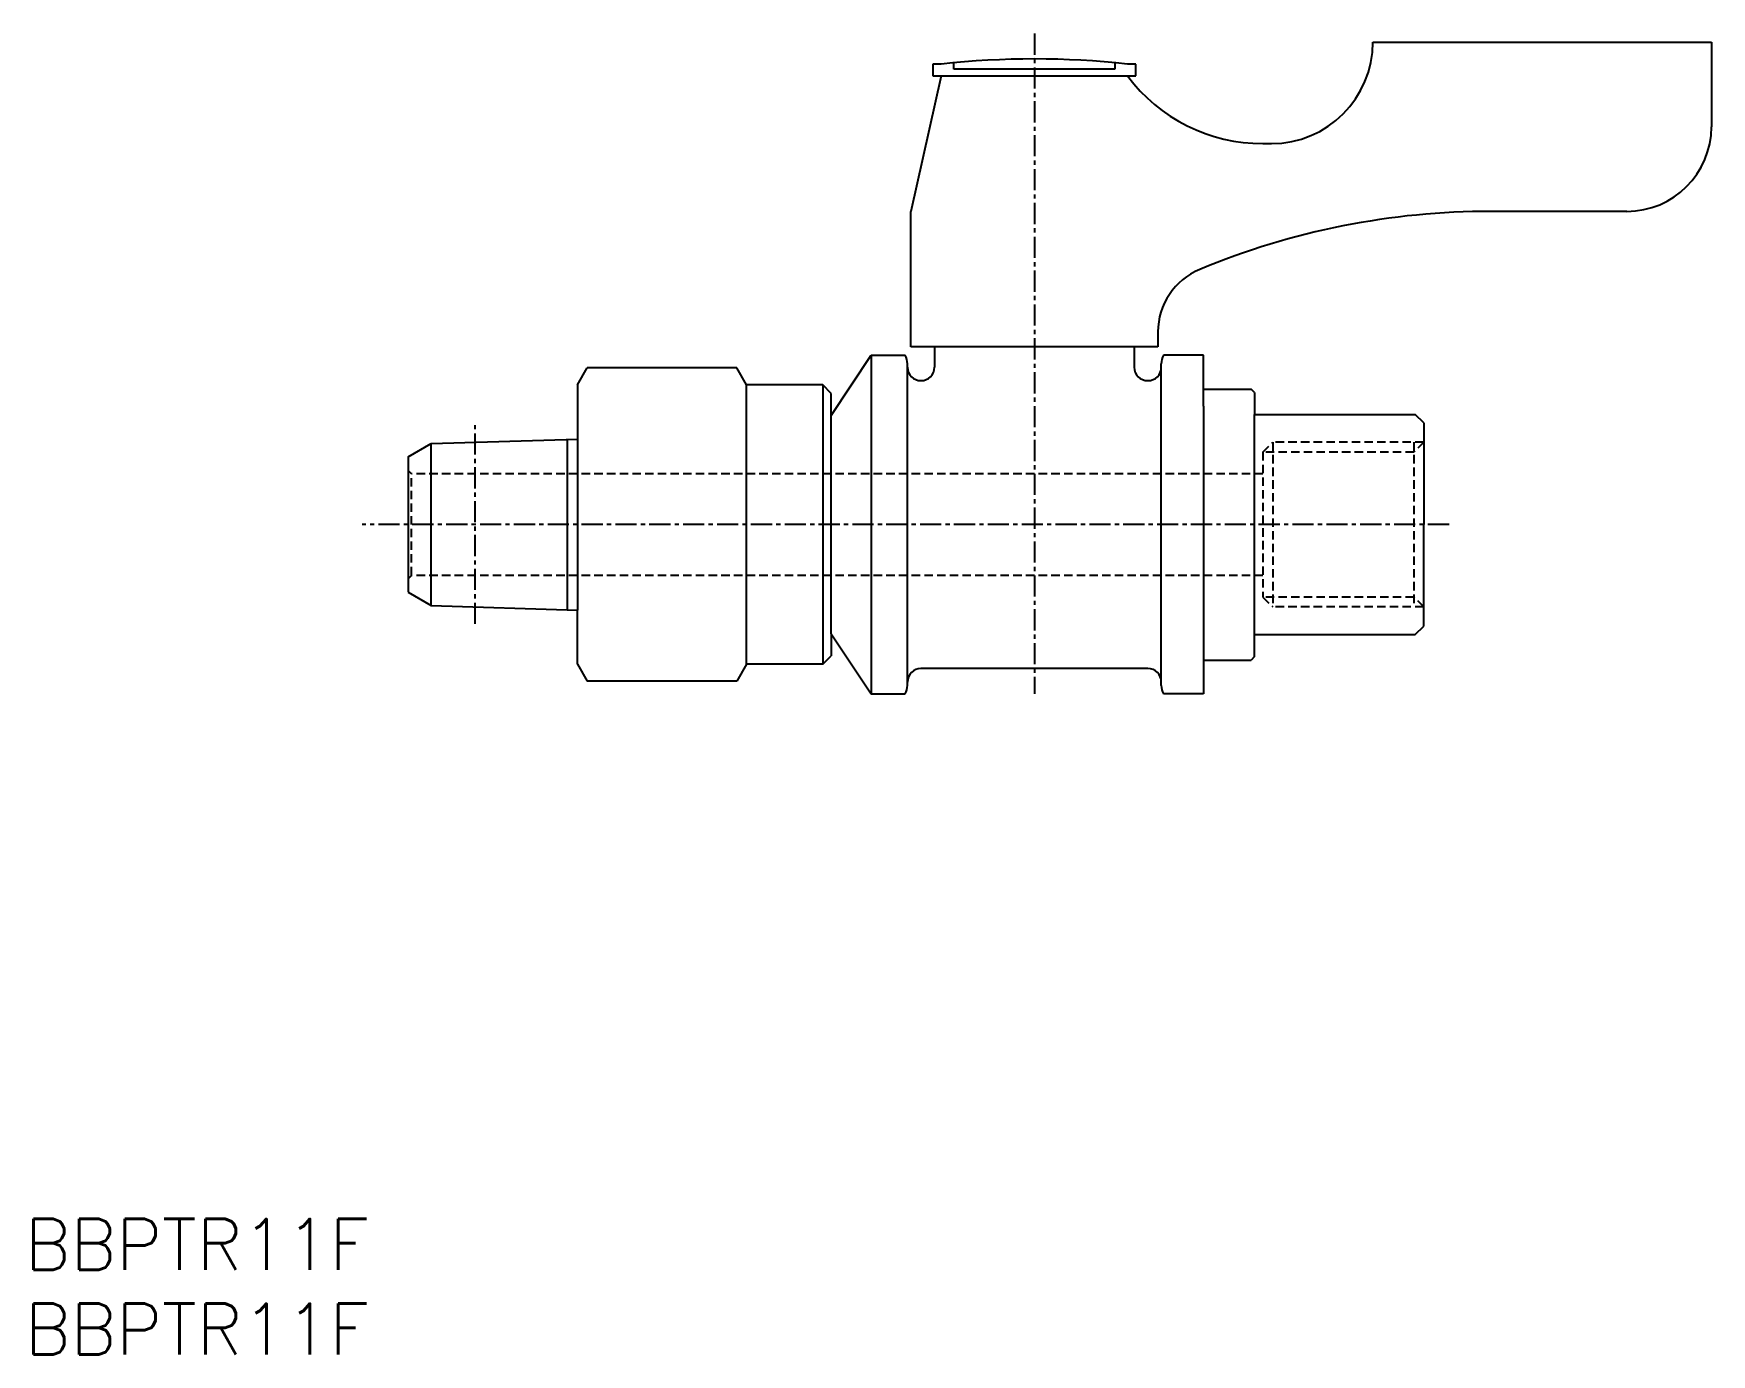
# Model space of a CAD drawing. Extents: x 0.5 to 99.6, y 0 to 78.
import ezdxf

# ---------------------------------------------------------------- set-up
doc = ezdxf.new("R2010")
doc.units = 0
doc.linetypes.add('CENTER', pattern=[2, 1.25, -0.25, 0.25, -0.25])
doc.linetypes.add('DASHED', pattern=[0.75, 0.5, -0.25])
doc.layers.get('0').update_dxf_attribs({"linetype": 'CONTINUOUS'})
doc.layers.add('CENTER', color=1, linetype='CENTER')
doc.styles.get("Standard").update_dxf_attribs({"font": 'txt.shx'})

# ---------------------------------------------------------------- blocks, each defined once
blk = doc.blocks.new('*U4')
at = {"color": 7, "linetype": 'CONTINUOUS'}
blk.add_text('BBPTR11F', height=3, dxfattribs=at).set_placement((0, 5))
blk = doc.blocks.new('*U8')
at = {"color": 7, "linetype": 'CONTINUOUS'}
blk.add_text('BBPTR11F', height=3, dxfattribs=at).set_placement((0, 0))

msp = doc.modelspace()

# ---------------------------------------------------------------- linework, layer by layer
at = {"color": 7, "linetype": 'CONTINUOUS'}
for p, q in [((79.642, 77.514), (79.642, 77.514)), ((79.642, 77.514), (99.642, 77.514)), ((99.642, 77.514), (99.642, 72.514)), ((99.642, 77.514), (99.642, 72.514)), ((54.142, 75.514), (52.342, 67.514)), ((53.642, 76.214), (53.642, 75.514)), ((54.142, 76.214), (53.642, 76.214)), ((53.642, 75.514), (55.292, 75.514)), ((54.142, 75.514), (65.142, 75.514)), ((54.892, 75.914), (54.892, 76.29)), ((64.392, 75.914), (54.892, 75.914)), ((63.992, 75.514), (65.642, 75.514)), ((64.392, 76.29), (64.392, 75.914)), ((65.642, 76.214), (65.142, 76.214)), ((65.642, 75.514), (65.642, 76.214)), ((73.142, 71.514), (73.642, 71.514)), ((52.342, 59.514), (52.342, 67.514)), ((94.642, 67.514), (86.642, 67.514)), ((53.742, 59.514), (52.342, 59.514)), ((53.742, 59.514), (53.742, 58.314)), ((65.542, 59.514), (53.742, 59.514)), ((66.942, 59.514), (65.542, 59.514)), ((65.542, 59.514), (65.542, 58.314)), ((66.942, 60.388), (66.942, 59.514)), ((47.642, 55.464), (50.008, 59.014)), ((50.008, 59.014), (52.008, 59.014)), ((50.008, 59.014), (50.008, 39.014)), ((52.142, 58.314), (52.142, 58.514)), ((67.142, 58.314), (67.142, 58.514)), ((67.142, 39.514), (67.142, 58.514)), ((69.642, 59.014), (67.276, 59.014)), ((69.642, 56.014), (69.642, 59.014)), ((32.642, 57.264), (33.22, 58.264)), ((42.065, 58.264), (33.22, 58.264)), ((42.642, 57.264), (42.065, 58.264)), ((52.142, 39.714), (52.142, 58.314)), ((52.942, 57.514), (52.942, 57.514)), ((66.342, 57.514), (66.342, 57.514)), ((32.642, 57.264), (32.642, 54.066)), ((47.142, 57.264), (42.642, 57.264)), ((42.642, 40.764), (42.642, 57.264)), ((47.642, 56.764), (47.142, 57.264)), ((47.142, 57.264), (47.142, 40.764)), ((47.642, 55.464), (47.642, 56.764)), ((69.642, 57.014), (72.442, 57.014)), ((72.642, 56.814), (72.442, 57.014)), ((72.642, 56.814), (72.642, 55.514)), ((69.642, 56.014), (69.642, 42.014)), ((72.642, 55.514), (82.142, 55.514)), ((72.642, 42.514), (72.642, 55.514)), ((82.642, 55.014), (82.142, 55.514)), ((47.642, 42.564), (47.642, 55.464)), ((82.642, 55.014), (82.642, 49.014)), ((22.642, 53.014), (23.997, 53.796)), ((23.997, 53.796), (32.642, 54.066)), ((23.997, 44.231), (23.997, 53.796)), ((32.043, 54.047), (32.043, 43.98)), ((32.642, 54.066), (32.642, 43.961)), ((22.642, 53.014), (22.642, 45.014)), ((82.642, 43.014), (82.642, 49.014)), ((22.642, 45.014), (23.997, 44.231)), ((23.997, 44.231), (32.642, 43.961)), ((32.642, 40.764), (32.642, 43.961)), ((82.142, 42.514), (82.642, 43.014)), ((47.642, 42.564), (50.008, 39.014)), ((47.642, 42.564), (47.642, 41.264)), ((69.642, 42.014), (69.642, 39.014)), ((72.642, 41.214), (72.642, 42.514)), ((72.642, 42.514), (82.142, 42.514)), ((32.642, 40.764), (33.22, 39.764)), ((42.642, 40.764), (42.065, 39.764)), ((47.142, 40.764), (42.642, 40.764)), ((47.142, 40.764), (47.642, 41.264)), ((69.642, 41.014), (72.442, 41.014)), ((72.642, 41.214), (72.442, 41.014)), ((42.065, 39.764), (33.22, 39.764)), ((52.142, 39.514), (52.142, 39.714)), ((66.342, 40.514), (52.942, 40.514)), ((67.142, 39.514), (67.142, 39.714)), ((50.008, 39.014), (52.008, 39.014)), ((69.642, 39.014), (67.276, 39.014))]:
    msp.add_line(p, q, dxfattribs=at)
at = {"color": 3, "linetype": 'DASHED'}
for p, q in [((73.142, 53.297), (73.723, 53.878)), ((73.723, 53.878), (73.723, 44.15)), ((82.642, 53.878), (73.723, 53.878)), ((82.642, 53.878), (82.061, 53.297)), ((82.061, 53.878), (82.061, 44.15)), ((73.142, 53.297), (73.142, 44.731)), ((82.061, 53.297), (73.142, 53.297)), ((22.842, 52.014), (22.642, 52.214)), ((73.142, 52.014), (22.842, 52.014)), ((22.842, 46.014), (22.842, 52.014)), ((22.842, 46.014), (22.642, 45.814)), ((73.142, 46.014), (22.842, 46.014)), ((73.142, 44.731), (73.723, 44.15)), ((82.061, 44.731), (73.142, 44.731)), ((82.642, 44.15), (82.061, 44.731)), ((82.642, 44.15), (73.723, 44.15))]:
    msp.add_line(p, q, dxfattribs=at)
at = {"color": 7, "linetype": 'CONTINUOUS'}
for centre, radius, start, end in [((73.642, 77.514), 6, 270, 0), ((59.642, 25.947), 50.567, 83.75574, 96.24426), ((73.142, 81.514), 10, 216.8699, 270), ((94.642, 72.514), 5, 270, 0), ((86.642, 22.514), 45, 90, 112.5151), ((70.942, 60.388), 4, 112.5151, 180), ((51.142, 58.514), 1, 0, 30), ((68.142, 58.514), 1, 150, 180), ((52.942, 58.314), 0.8, 180, 270), ((52.942, 58.314), 0.8, 270, 0), ((66.342, 58.314), 0.8, 180, 270), ((66.342, 58.314), 0.8, 270, 0), ((52.942, 39.714), 0.8, 90, 180), ((66.342, 39.714), 0.8, 0, 90), ((51.142, 39.514), 1, 330, 0), ((68.142, 39.514), 1, 180, 210)]:
    msp.add_arc(centre, radius, start, end, dxfattribs=at)
at = {"layer": 'CENTER', "color": 1, "linetype": 'CENTER'}
for p, q in [((59.642, 78.014), (59.642, 39.014)), ((26.612, 43.15), (26.612, 54.878)), ((84.142, 49.014), (19.926, 49.014))]:
    msp.add_line(p, q, dxfattribs=at)

# ---------------------------------------------------------------- block references
at = {"color": 7, "linetype": 'CONTINUOUS'}
for name in ['*U4', '*U8']:
    msp.add_blockref(name, (0, 0), dxfattribs=at)

doc.saveas('drawing.dxf')
